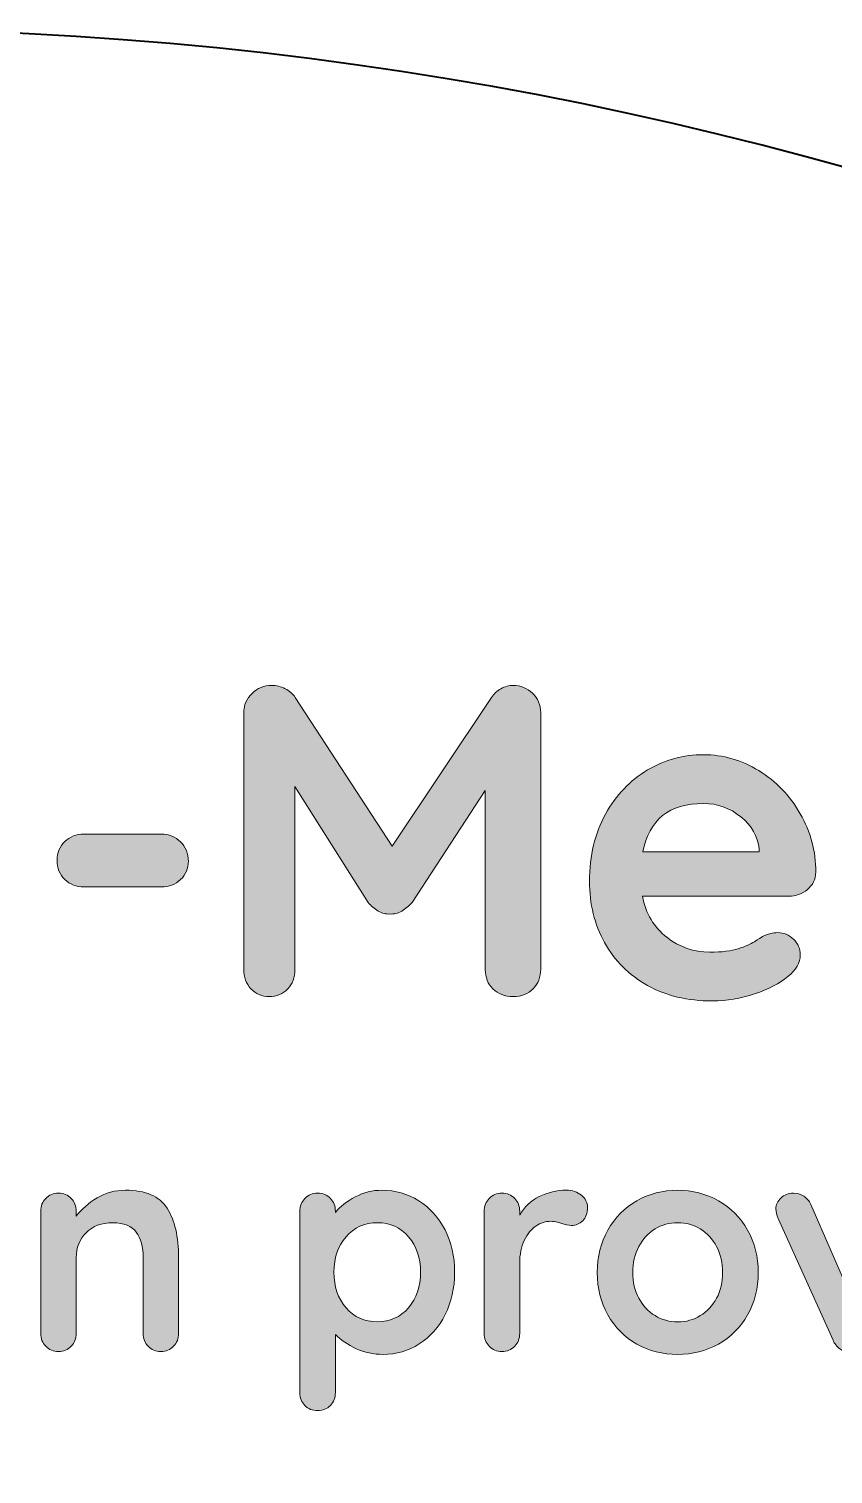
# Model space of a CAD drawing. Header units: inches. Extents: x 8 to 202, y -198 to -4.
# Drawn here: x 109.77 to 130.87, y -42.03 to -4.12 of the extents above; entities that cross this region are included whole.
import ezdxf

# ---------------------------------------------------------------- set-up
doc = ezdxf.new("R2010")
doc.units = ezdxf.units.IN
doc.header["$MEASUREMENT"] = 0
doc.layers.add('Layer 1', color=7, linetype='Continuous')
doc.layers.add('Layer 2', color=7, linetype='Continuous')

# ---------------------------------------------------------------- blocks, each defined once
blk = doc.blocks.new('block 6')
at = {"layer": 'Layer 2', "true_color": 0xffffff}
h = blk.add_hatch(color=7, dxfattribs=at)
h.dxf.hatch_style = 2
edge = h.paths.add_edge_path()
edge.add_spline(control_points=[(122.985, -21.546), (123.128, -21.682), (123.2, -21.851), (123.2, -22.052), (123.2, -22.052), (123.2, -28.793), (123.2, -28.793), (123.2, -28.995), (123.134, -29.164), (123.002, -29.299), (122.87, -29.435), (122.695, -29.503), (122.478, -29.503), (122.261, -29.503), (122.084, -29.437), (121.948, -29.305), (121.813, -29.173), (121.745, -29.002), (121.745, -28.793), (121.745, -28.793), (121.745, -24.101), (121.745, -24.101), (121.745, -24.101), (119.824, -27.035), (119.824, -27.035), (119.746, -27.128), (119.657, -27.204), (119.556, -27.262), (119.455, -27.32), (119.35, -27.345), (119.242, -27.338), (119.141, -27.345), (119.04, -27.32), (118.939, -27.262), (118.838, -27.204), (118.749, -27.128), (118.671, -27.035), (118.671, -27.035), (116.75, -23.996), (116.75, -23.996), (116.75, -23.996), (116.75, -28.793), (116.75, -28.793), (116.75, -29.002), (116.688, -29.173), (116.564, -29.305), (116.44, -29.437), (116.277, -29.503), (116.075, -29.503), (115.881, -29.503), (115.722, -29.435), (115.598, -29.299), (115.474, -29.164), (115.412, -28.995), (115.412, -28.793), (115.412, -28.793), (115.412, -22.052), (115.412, -22.052), (115.412, -21.858), (115.483, -21.691), (115.627, -21.552), (115.771, -21.412), (115.943, -21.342), (116.145, -21.342), (116.261, -21.342), (116.378, -21.371), (116.494, -21.429), (116.611, -21.488), (116.7, -21.563), (116.762, -21.656), (116.762, -21.656), (119.3, -25.556), (119.3, -25.556), (119.3, -25.556), (121.908, -21.656), (121.908, -21.656), (121.97, -21.563), (122.053, -21.488), (122.158, -21.429), (122.263, -21.371), (122.369, -21.342), (122.478, -21.342), (122.672, -21.342), (122.841, -21.41), (122.985, -21.546)], knot_values=[0, 0, 0, 0, 1, 1, 1, 2, 2, 2, 3, 3, 3, 4, 4, 4, 5, 5, 5, 6, 6, 6, 7, 7, 7, 8, 8, 8, 9, 9, 9, 10, 10, 10, 11, 11, 11, 12, 12, 12, 13, 13, 13, 14, 14, 14, 15, 15, 15, 16, 16, 16, 17, 17, 17, 18, 18, 18, 19, 19, 19, 20, 20, 20, 21, 21, 21, 22, 22, 22, 23, 23, 23, 24, 24, 24, 25, 25, 25, 26, 26, 26, 27, 27, 27, 28, 28, 28, 28], degree=3, periodic=1)
h = blk.add_hatch(color=7, dxfattribs=at)
h.dxf.hatch_style = 2
edge = h.paths.add_edge_path()
edge.add_spline(control_points=[(130.196, -26.697), (130.057, -26.814), (129.894, -26.872), (129.708, -26.872), (129.708, -26.872), (125.866, -26.872), (125.866, -26.872), (125.959, -27.33), (126.172, -27.689), (126.506, -27.949), (126.84, -28.209), (127.216, -28.339), (127.635, -28.339), (127.953, -28.339), (128.202, -28.31), (128.38, -28.252), (128.559, -28.193), (128.7, -28.131), (128.805, -28.065), (128.91, -27.999), (128.982, -27.955), (129.021, -27.931), (129.16, -27.862), (129.292, -27.827), (129.416, -27.827), (129.579, -27.827), (129.719, -27.885), (129.835, -28.001), (129.952, -28.118), (130.01, -28.253), (130.01, -28.409), (130.01, -28.618), (129.901, -28.808), (129.684, -28.979), (129.467, -29.158), (129.176, -29.309), (128.811, -29.433), (128.446, -29.557), (128.078, -29.619), (127.705, -29.619), (127.053, -29.619), (126.484, -29.484), (126, -29.212), (125.514, -28.94), (125.14, -28.566), (124.876, -28.089), (124.612, -27.611), (124.48, -27.074), (124.48, -26.476), (124.48, -25.809), (124.62, -25.223), (124.899, -24.718), (125.179, -24.214), (125.547, -23.828), (126.005, -23.56), (126.463, -23.292), (126.952, -23.158), (127.472, -23.158), (127.984, -23.158), (128.468, -23.298), (128.922, -23.577), (129.376, -23.857), (129.738, -24.233), (130.01, -24.707), (130.282, -25.18), (130.418, -25.692), (130.418, -26.243), (130.41, -26.43), (130.336, -26.581), (130.196, -26.697)], knot_values=[0, 0, 0, 0, 1, 1, 1, 2, 2, 2, 3, 3, 3, 4, 4, 4, 5, 5, 5, 6, 6, 6, 7, 7, 7, 8, 8, 8, 9, 9, 9, 10, 10, 10, 11, 11, 11, 12, 12, 12, 13, 13, 13, 14, 14, 14, 15, 15, 15, 16, 16, 16, 17, 17, 17, 18, 18, 18, 19, 19, 19, 20, 20, 20, 21, 21, 21, 22, 22, 22, 23, 23, 23, 23], degree=3, periodic=1)
edge = h.paths.add_edge_path()
edge.add_spline(control_points=[(125.877, -25.708), (125.877, -25.708), (128.928, -25.708), (128.928, -25.708), (128.928, -25.708), (128.928, -25.626), (128.928, -25.626), (128.896, -25.3), (128.737, -25.021), (128.45, -24.788), (128.163, -24.555), (127.837, -24.439), (127.472, -24.439), (126.572, -24.439), (126.04, -24.862), (125.877, -25.708)], knot_values=[0, 0, 0, 0, 1, 1, 1, 2, 2, 2, 3, 3, 3, 4, 4, 4, 5, 5, 5, 5], degree=3, periodic=1)
h = blk.add_hatch(color=7, dxfattribs=at)
h.dxf.hatch_style = 2
edge = h.paths.add_edge_path()
edge.add_spline(control_points=[(110.714, -26.43), (110.578, -26.298), (110.511, -26.131), (110.511, -25.929), (110.511, -25.735), (110.578, -25.572), (110.714, -25.44), (110.85, -25.308), (111.019, -25.242), (111.221, -25.242), (111.221, -25.242), (113.246, -25.242), (113.246, -25.242), (113.448, -25.242), (113.617, -25.31), (113.753, -25.446), (113.888, -25.582), (113.957, -25.751), (113.957, -25.952), (113.957, -26.146), (113.888, -26.307), (113.753, -26.435), (113.617, -26.563), (113.448, -26.627), (113.246, -26.627), (113.246, -26.627), (111.221, -26.627), (111.221, -26.627), (111.019, -26.627), (110.85, -26.562), (110.714, -26.43)], knot_values=[0, 0, 0, 0, 1, 1, 1, 2, 2, 2, 3, 3, 3, 4, 4, 4, 5, 5, 5, 6, 6, 6, 7, 7, 7, 8, 8, 8, 9, 9, 9, 10, 10, 10, 10], degree=3, periodic=1)
h = blk.add_hatch(color=7, dxfattribs=at)
h.dxf.hatch_style = 2
edge = h.paths.add_edge_path()
edge.add_spline(control_points=[(113.398, -35.056), (113.6, -35.369), (113.701, -35.802), (113.701, -36.356), (113.701, -36.356), (113.701, -38.343), (113.701, -38.343), (113.701, -38.477), (113.657, -38.59), (113.569, -38.68), (113.481, -38.771), (113.37, -38.816), (113.235, -38.816), (113.101, -38.816), (112.989, -38.771), (112.901, -38.68), (112.813, -38.59), (112.77, -38.477), (112.77, -38.343), (112.77, -38.343), (112.77, -36.356), (112.77, -36.356), (112.77, -36.072), (112.71, -35.848), (112.591, -35.685), (112.472, -35.522), (112.268, -35.44), (111.978, -35.44), (111.678, -35.44), (111.442, -35.527), (111.272, -35.7), (111.101, -35.874), (111.015, -36.092), (111.015, -36.356), (111.015, -36.356), (111.015, -38.343), (111.015, -38.343), (111.015, -38.477), (110.972, -38.59), (110.883, -38.68), (110.795, -38.771), (110.684, -38.816), (110.55, -38.816), (110.415, -38.816), (110.304, -38.771), (110.216, -38.68), (110.128, -38.59), (110.084, -38.477), (110.084, -38.343), (110.084, -38.343), (110.084, -35.137), (110.084, -35.137), (110.084, -35.003), (110.128, -34.89), (110.216, -34.8), (110.304, -34.709), (110.415, -34.664), (110.55, -34.664), (110.684, -34.664), (110.795, -34.709), (110.883, -34.8), (110.972, -34.89), (111.015, -35.003), (111.015, -35.137), (111.015, -35.137), (111.015, -35.269), (111.015, -35.269), (111.155, -35.083), (111.338, -34.923), (111.563, -34.788), (111.788, -34.654), (112.035, -34.586), (112.304, -34.586), (112.832, -34.586), (113.196, -34.743), (113.398, -35.056)], knot_values=[0, 0, 0, 0, 1, 1, 1, 2, 2, 2, 3, 3, 3, 4, 4, 4, 5, 5, 5, 6, 6, 6, 7, 7, 7, 8, 8, 8, 9, 9, 9, 10, 10, 10, 11, 11, 11, 12, 12, 12, 13, 13, 13, 14, 14, 14, 15, 15, 15, 16, 16, 16, 17, 17, 17, 18, 18, 18, 19, 19, 19, 20, 20, 20, 21, 21, 21, 22, 22, 22, 23, 23, 23, 24, 24, 24, 25, 25, 25, 25], degree=3, periodic=1)
h = blk.add_hatch(color=7, dxfattribs=at)
h.dxf.hatch_style = 2
edge = h.paths.add_edge_path()
edge.add_spline(control_points=[(120.003, -34.862), (120.293, -35.046), (120.521, -35.301), (120.69, -35.626), (120.858, -35.952), (120.942, -36.322), (120.942, -36.736), (120.942, -37.15), (120.859, -37.521), (120.694, -37.85), (120.528, -38.179), (120.302, -38.435), (120.015, -38.618), (119.727, -38.802), (119.41, -38.894), (119.064, -38.894), (118.815, -38.894), (118.581, -38.843), (118.361, -38.743), (118.141, -38.642), (117.959, -38.519), (117.814, -38.374), (117.814, -38.374), (117.814, -39.895), (117.814, -39.895), (117.814, -40.03), (117.77, -40.142), (117.682, -40.233), (117.594, -40.323), (117.483, -40.368), (117.349, -40.368), (117.214, -40.368), (117.103, -40.324), (117.015, -40.236), (116.927, -40.148), (116.883, -40.035), (116.883, -39.895), (116.883, -39.895), (116.883, -35.137), (116.883, -35.137), (116.883, -35.003), (116.927, -34.89), (117.015, -34.8), (117.103, -34.709), (117.214, -34.664), (117.349, -34.664), (117.483, -34.664), (117.594, -34.709), (117.682, -34.8), (117.77, -34.89), (117.814, -35.003), (117.814, -35.137), (117.814, -35.137), (117.814, -35.169), (117.814, -35.169), (117.938, -35.013), (118.112, -34.877), (118.334, -34.761), (118.557, -34.645), (118.789, -34.586), (119.033, -34.586), (119.39, -34.586), (119.713, -34.678), (120.003, -34.862)], knot_values=[0, 0, 0, 0, 1, 1, 1, 2, 2, 2, 3, 3, 3, 4, 4, 4, 5, 5, 5, 6, 6, 6, 7, 7, 7, 8, 8, 8, 9, 9, 9, 10, 10, 10, 11, 11, 11, 12, 12, 12, 13, 13, 13, 14, 14, 14, 15, 15, 15, 16, 16, 16, 17, 17, 17, 18, 18, 18, 19, 19, 19, 20, 20, 20, 21, 21, 21, 21], degree=3, periodic=1)
edge = h.paths.add_edge_path()
edge.add_spline(control_points=[(119.731, -37.668), (119.943, -37.419), (120.049, -37.109), (120.049, -36.736), (120.049, -36.364), (119.945, -36.055), (119.735, -35.809), (119.526, -35.563), (119.253, -35.44), (118.916, -35.44), (118.58, -35.44), (118.306, -35.563), (118.094, -35.809), (117.881, -36.055), (117.775, -36.364), (117.775, -36.736), (117.775, -37.109), (117.881, -37.419), (118.094, -37.668), (118.306, -37.916), (118.58, -38.04), (118.916, -38.04), (119.247, -38.04), (119.519, -37.916), (119.731, -37.668)], knot_values=[0, 0, 0, 0, 1, 1, 1, 2, 2, 2, 3, 3, 3, 4, 4, 4, 5, 5, 5, 6, 6, 6, 7, 7, 7, 8, 8, 8, 8], degree=3, periodic=1)
h = blk.add_hatch(color=7, dxfattribs=at)
h.dxf.hatch_style = 2
edge = h.paths.add_edge_path()
edge.add_spline(control_points=[(124.268, -34.718), (124.373, -34.806), (124.427, -34.91), (124.427, -35.029), (124.427, -35.189), (124.385, -35.309), (124.302, -35.39), (124.219, -35.47), (124.121, -35.51), (124.007, -35.51), (123.93, -35.51), (123.842, -35.492), (123.744, -35.456), (123.728, -35.451), (123.693, -35.44), (123.639, -35.425), (123.585, -35.409), (123.526, -35.401), (123.464, -35.401), (123.33, -35.401), (123.2, -35.443), (123.076, -35.525), (122.952, -35.608), (122.85, -35.734), (122.77, -35.902), (122.689, -36.07), (122.649, -36.271), (122.649, -36.503), (122.649, -36.503), (122.649, -38.343), (122.649, -38.343), (122.649, -38.477), (122.605, -38.59), (122.517, -38.68), (122.429, -38.771), (122.318, -38.816), (122.184, -38.816), (122.049, -38.816), (121.938, -38.771), (121.85, -38.68), (121.762, -38.59), (121.718, -38.477), (121.718, -38.343), (121.718, -38.343), (121.718, -35.137), (121.718, -35.137), (121.718, -35.003), (121.762, -34.89), (121.85, -34.8), (121.938, -34.709), (122.049, -34.664), (122.184, -34.664), (122.318, -34.664), (122.429, -34.709), (122.517, -34.8), (122.605, -34.89), (122.649, -35.003), (122.649, -35.137), (122.649, -35.137), (122.649, -35.238), (122.649, -35.238), (122.768, -35.026), (122.939, -34.865), (123.161, -34.753), (123.384, -34.642), (123.622, -34.586), (123.875, -34.586), (124.031, -34.586), (124.161, -34.63), (124.268, -34.718)], knot_values=[0, 0, 0, 0, 1, 1, 1, 2, 2, 2, 3, 3, 3, 4, 4, 4, 5, 5, 5, 6, 6, 6, 7, 7, 7, 8, 8, 8, 9, 9, 9, 10, 10, 10, 11, 11, 11, 12, 12, 12, 13, 13, 13, 14, 14, 14, 15, 15, 15, 16, 16, 16, 17, 17, 17, 18, 18, 18, 19, 19, 19, 20, 20, 20, 21, 21, 21, 22, 22, 22, 23, 23, 23, 23], degree=3, periodic=1)
h = blk.add_hatch(color=7, dxfattribs=at)
h.dxf.hatch_style = 2
edge = h.paths.add_edge_path()
edge.add_spline(control_points=[(128.625, -37.858), (128.439, -38.186), (128.184, -38.441), (127.861, -38.622), (127.537, -38.803), (127.182, -38.894), (126.794, -38.894), (126.4, -38.894), (126.043, -38.803), (125.723, -38.622), (125.402, -38.441), (125.148, -38.186), (124.962, -37.858), (124.776, -37.529), (124.683, -37.158), (124.683, -36.744), (124.683, -36.33), (124.776, -35.959), (124.962, -35.63), (125.148, -35.302), (125.402, -35.046), (125.723, -34.862), (126.043, -34.678), (126.4, -34.586), (126.794, -34.586), (127.182, -34.586), (127.537, -34.678), (127.861, -34.862), (128.184, -35.046), (128.439, -35.302), (128.625, -35.63), (128.812, -35.959), (128.905, -36.33), (128.905, -36.744), (128.905, -37.158), (128.812, -37.529), (128.625, -37.858)], knot_values=[0, 0, 0, 0, 1, 1, 1, 2, 2, 2, 3, 3, 3, 4, 4, 4, 5, 5, 5, 6, 6, 6, 7, 7, 7, 8, 8, 8, 9, 9, 9, 10, 10, 10, 11, 11, 11, 12, 12, 12, 12], degree=3, periodic=1)
edge = h.paths.add_edge_path()
edge.add_spline(control_points=[(127.814, -36.065), (127.708, -35.866), (127.566, -35.712), (127.387, -35.603), (127.209, -35.494), (127.011, -35.44), (126.794, -35.44), (126.576, -35.44), (126.379, -35.494), (126.2, -35.603), (126.021, -35.712), (125.879, -35.866), (125.773, -36.065), (125.667, -36.264), (125.614, -36.491), (125.614, -36.744), (125.614, -36.998), (125.667, -37.223), (125.773, -37.419), (125.879, -37.616), (126.021, -37.768), (126.2, -37.877), (126.379, -37.986), (126.576, -38.04), (126.794, -38.04), (127.011, -38.04), (127.209, -37.986), (127.387, -37.877), (127.566, -37.768), (127.708, -37.616), (127.814, -37.419), (127.92, -37.223), (127.973, -36.998), (127.973, -36.744), (127.973, -36.491), (127.92, -36.264), (127.814, -36.065)], knot_values=[0, 0, 0, 0, 1, 1, 1, 2, 2, 2, 3, 3, 3, 4, 4, 4, 5, 5, 5, 6, 6, 6, 7, 7, 7, 8, 8, 8, 9, 9, 9, 10, 10, 10, 11, 11, 11, 12, 12, 12, 12], degree=3, periodic=1)
h = blk.add_hatch(color=7, dxfattribs=at)
h.dxf.hatch_style = 2
edge = h.paths.add_edge_path()
edge.add_spline(control_points=[(133.142, -34.792), (133.225, -34.872), (133.266, -34.972), (133.266, -35.091), (133.266, -35.153), (133.246, -35.231), (133.204, -35.324), (133.204, -35.324), (131.753, -38.521), (131.753, -38.521), (131.717, -38.609), (131.664, -38.679), (131.594, -38.731), (131.524, -38.783), (131.445, -38.811), (131.357, -38.816), (131.357, -38.816), (131.287, -38.824), (131.287, -38.824), (131.199, -38.824), (131.118, -38.797), (131.043, -38.743), (130.968, -38.688), (130.91, -38.615), (130.868, -38.521), (130.868, -38.521), (129.425, -35.324), (129.425, -35.324), (129.388, -35.241), (129.37, -35.158), (129.37, -35.075), (129.37, -34.972), (129.414, -34.877), (129.502, -34.792), (129.59, -34.707), (129.699, -34.664), (129.828, -34.664), (129.926, -34.664), (130.017, -34.69), (130.1, -34.742), (130.183, -34.793), (130.245, -34.866), (130.286, -34.959), (130.286, -34.959), (131.357, -37.411), (131.357, -37.411), (131.357, -37.411), (132.421, -34.967), (132.421, -34.967), (132.462, -34.869), (132.519, -34.793), (132.591, -34.742), (132.664, -34.69), (132.744, -34.667), (132.832, -34.672), (132.956, -34.672), (133.059, -34.712), (133.142, -34.792)], knot_values=[0, 0, 0, 0, 1, 1, 1, 2, 2, 2, 3, 3, 3, 4, 4, 4, 5, 5, 5, 6, 6, 6, 7, 7, 7, 8, 8, 8, 9, 9, 9, 10, 10, 10, 11, 11, 11, 12, 12, 12, 13, 13, 13, 14, 14, 14, 15, 15, 15, 16, 16, 16, 17, 17, 17, 18, 18, 18, 19, 19, 19, 19], degree=3, periodic=1)
at = {"layer": 'Layer 2', "lineweight": 0}
for points, knots in [([(122.985, -21.546), (123.128, -21.682), (123.2, -21.851), (123.2, -22.052), (123.2, -22.052), (123.2, -28.793), (123.2, -28.793), (123.2, -28.995), (123.134, -29.164), (123.002, -29.299), (122.87, -29.435), (122.695, -29.503), (122.478, -29.503), (122.261, -29.503), (122.084, -29.437), (121.948, -29.305), (121.813, -29.173), (121.745, -29.002), (121.745, -28.793), (121.745, -28.793), (121.745, -24.101), (121.745, -24.101), (121.745, -24.101), (119.824, -27.035), (119.824, -27.035), (119.746, -27.128), (119.657, -27.204), (119.556, -27.262), (119.455, -27.32), (119.35, -27.345), (119.242, -27.338), (119.141, -27.345), (119.04, -27.32), (118.939, -27.262), (118.838, -27.204), (118.749, -27.128), (118.671, -27.035), (118.671, -27.035), (116.75, -23.996), (116.75, -23.996), (116.75, -23.996), (116.75, -28.793), (116.75, -28.793), (116.75, -29.002), (116.688, -29.173), (116.564, -29.305), (116.44, -29.437), (116.277, -29.503), (116.075, -29.503), (115.881, -29.503), (115.722, -29.435), (115.598, -29.299), (115.474, -29.164), (115.412, -28.995), (115.412, -28.793), (115.412, -28.793), (115.412, -22.052), (115.412, -22.052), (115.412, -21.858), (115.483, -21.691), (115.627, -21.552), (115.771, -21.412), (115.943, -21.342), (116.145, -21.342), (116.261, -21.342), (116.378, -21.371), (116.494, -21.429), (116.611, -21.488), (116.7, -21.563), (116.762, -21.656), (116.762, -21.656), (119.3, -25.556), (119.3, -25.556), (119.3, -25.556), (121.908, -21.656), (121.908, -21.656), (121.97, -21.563), (122.053, -21.488), (122.158, -21.429), (122.263, -21.371), (122.369, -21.342), (122.478, -21.342), (122.672, -21.342), (122.841, -21.41), (122.985, -21.546)], [0, 0, 0, 0, 1, 1, 1, 2, 2, 2, 3, 3, 3, 4, 4, 4, 5, 5, 5, 6, 6, 6, 7, 7, 7, 8, 8, 8, 9, 9, 9, 10, 10, 10, 11, 11, 11, 12, 12, 12, 13, 13, 13, 14, 14, 14, 15, 15, 15, 16, 16, 16, 17, 17, 17, 18, 18, 18, 19, 19, 19, 20, 20, 20, 21, 21, 21, 22, 22, 22, 23, 23, 23, 24, 24, 24, 25, 25, 25, 26, 26, 26, 27, 27, 27, 28, 28, 28, 28]), ([(130.196, -26.697), (130.057, -26.814), (129.894, -26.872), (129.708, -26.872), (129.708, -26.872), (125.866, -26.872), (125.866, -26.872), (125.959, -27.33), (126.172, -27.689), (126.506, -27.949), (126.84, -28.209), (127.216, -28.339), (127.635, -28.339), (127.953, -28.339), (128.202, -28.31), (128.38, -28.252), (128.559, -28.193), (128.7, -28.131), (128.805, -28.065), (128.91, -27.999), (128.982, -27.955), (129.021, -27.931), (129.16, -27.862), (129.292, -27.827), (129.416, -27.827), (129.579, -27.827), (129.719, -27.885), (129.835, -28.001), (129.952, -28.118), (130.01, -28.253), (130.01, -28.409), (130.01, -28.618), (129.901, -28.808), (129.684, -28.979), (129.467, -29.158), (129.176, -29.309), (128.811, -29.433), (128.446, -29.557), (128.078, -29.619), (127.705, -29.619), (127.053, -29.619), (126.484, -29.484), (126, -29.212), (125.514, -28.94), (125.14, -28.566), (124.876, -28.089), (124.612, -27.611), (124.48, -27.074), (124.48, -26.476), (124.48, -25.809), (124.62, -25.223), (124.899, -24.718), (125.179, -24.214), (125.547, -23.828), (126.005, -23.56), (126.463, -23.292), (126.952, -23.158), (127.472, -23.158), (127.984, -23.158), (128.468, -23.298), (128.922, -23.577), (129.376, -23.857), (129.738, -24.233), (130.01, -24.707), (130.282, -25.18), (130.418, -25.692), (130.418, -26.243), (130.41, -26.43), (130.336, -26.581), (130.196, -26.697)], [0, 0, 0, 0, 1, 1, 1, 2, 2, 2, 3, 3, 3, 4, 4, 4, 5, 5, 5, 6, 6, 6, 7, 7, 7, 8, 8, 8, 9, 9, 9, 10, 10, 10, 11, 11, 11, 12, 12, 12, 13, 13, 13, 14, 14, 14, 15, 15, 15, 16, 16, 16, 17, 17, 17, 18, 18, 18, 19, 19, 19, 20, 20, 20, 21, 21, 21, 22, 22, 22, 23, 23, 23, 23]), ([(125.877, -25.708), (125.877, -25.708), (128.928, -25.708), (128.928, -25.708), (128.928, -25.708), (128.928, -25.626), (128.928, -25.626), (128.896, -25.3), (128.737, -25.021), (128.45, -24.788), (128.163, -24.555), (127.837, -24.439), (127.472, -24.439), (126.572, -24.439), (126.04, -24.862), (125.877, -25.708)], [0, 0, 0, 0, 1, 1, 1, 2, 2, 2, 3, 3, 3, 4, 4, 4, 5, 5, 5, 5]), ([(110.714, -26.43), (110.578, -26.298), (110.511, -26.131), (110.511, -25.929), (110.511, -25.735), (110.578, -25.572), (110.714, -25.44), (110.85, -25.308), (111.019, -25.242), (111.221, -25.242), (111.221, -25.242), (113.246, -25.242), (113.246, -25.242), (113.448, -25.242), (113.617, -25.31), (113.753, -25.446), (113.888, -25.582), (113.957, -25.751), (113.957, -25.952), (113.957, -26.146), (113.888, -26.307), (113.753, -26.435), (113.617, -26.563), (113.448, -26.627), (113.246, -26.627), (113.246, -26.627), (111.221, -26.627), (111.221, -26.627), (111.019, -26.627), (110.85, -26.562), (110.714, -26.43)], [0, 0, 0, 0, 1, 1, 1, 2, 2, 2, 3, 3, 3, 4, 4, 4, 5, 5, 5, 6, 6, 6, 7, 7, 7, 8, 8, 8, 9, 9, 9, 10, 10, 10, 10]), ([(113.398, -35.056), (113.6, -35.369), (113.701, -35.802), (113.701, -36.356), (113.701, -36.356), (113.701, -38.343), (113.701, -38.343), (113.701, -38.477), (113.657, -38.59), (113.569, -38.68), (113.481, -38.771), (113.37, -38.816), (113.235, -38.816), (113.101, -38.816), (112.989, -38.771), (112.901, -38.68), (112.813, -38.59), (112.77, -38.477), (112.77, -38.343), (112.77, -38.343), (112.77, -36.356), (112.77, -36.356), (112.77, -36.072), (112.71, -35.848), (112.591, -35.685), (112.472, -35.522), (112.268, -35.44), (111.978, -35.44), (111.678, -35.44), (111.442, -35.527), (111.272, -35.7), (111.101, -35.874), (111.015, -36.092), (111.015, -36.356), (111.015, -36.356), (111.015, -38.343), (111.015, -38.343), (111.015, -38.477), (110.972, -38.59), (110.883, -38.68), (110.795, -38.771), (110.684, -38.816), (110.55, -38.816), (110.415, -38.816), (110.304, -38.771), (110.216, -38.68), (110.128, -38.59), (110.084, -38.477), (110.084, -38.343), (110.084, -38.343), (110.084, -35.137), (110.084, -35.137), (110.084, -35.003), (110.128, -34.89), (110.216, -34.8), (110.304, -34.709), (110.415, -34.664), (110.55, -34.664), (110.684, -34.664), (110.795, -34.709), (110.883, -34.8), (110.972, -34.89), (111.015, -35.003), (111.015, -35.137), (111.015, -35.137), (111.015, -35.269), (111.015, -35.269), (111.155, -35.083), (111.338, -34.923), (111.563, -34.788), (111.788, -34.654), (112.035, -34.586), (112.304, -34.586), (112.832, -34.586), (113.196, -34.743), (113.398, -35.056)], [0, 0, 0, 0, 1, 1, 1, 2, 2, 2, 3, 3, 3, 4, 4, 4, 5, 5, 5, 6, 6, 6, 7, 7, 7, 8, 8, 8, 9, 9, 9, 10, 10, 10, 11, 11, 11, 12, 12, 12, 13, 13, 13, 14, 14, 14, 15, 15, 15, 16, 16, 16, 17, 17, 17, 18, 18, 18, 19, 19, 19, 20, 20, 20, 21, 21, 21, 22, 22, 22, 23, 23, 23, 24, 24, 24, 25, 25, 25, 25]), ([(120.003, -34.862), (120.293, -35.046), (120.521, -35.301), (120.69, -35.626), (120.858, -35.952), (120.942, -36.322), (120.942, -36.736), (120.942, -37.15), (120.859, -37.521), (120.694, -37.85), (120.528, -38.179), (120.302, -38.435), (120.015, -38.618), (119.727, -38.802), (119.41, -38.894), (119.064, -38.894), (118.815, -38.894), (118.581, -38.843), (118.361, -38.743), (118.141, -38.642), (117.959, -38.519), (117.814, -38.374), (117.814, -38.374), (117.814, -39.895), (117.814, -39.895), (117.814, -40.03), (117.77, -40.142), (117.682, -40.233), (117.594, -40.323), (117.483, -40.368), (117.349, -40.368), (117.214, -40.368), (117.103, -40.324), (117.015, -40.236), (116.927, -40.148), (116.883, -40.035), (116.883, -39.895), (116.883, -39.895), (116.883, -35.137), (116.883, -35.137), (116.883, -35.003), (116.927, -34.89), (117.015, -34.8), (117.103, -34.709), (117.214, -34.664), (117.349, -34.664), (117.483, -34.664), (117.594, -34.709), (117.682, -34.8), (117.77, -34.89), (117.814, -35.003), (117.814, -35.137), (117.814, -35.137), (117.814, -35.169), (117.814, -35.169), (117.938, -35.013), (118.112, -34.877), (118.334, -34.761), (118.557, -34.645), (118.789, -34.586), (119.033, -34.586), (119.39, -34.586), (119.713, -34.678), (120.003, -34.862)], [0, 0, 0, 0, 1, 1, 1, 2, 2, 2, 3, 3, 3, 4, 4, 4, 5, 5, 5, 6, 6, 6, 7, 7, 7, 8, 8, 8, 9, 9, 9, 10, 10, 10, 11, 11, 11, 12, 12, 12, 13, 13, 13, 14, 14, 14, 15, 15, 15, 16, 16, 16, 17, 17, 17, 18, 18, 18, 19, 19, 19, 20, 20, 20, 21, 21, 21, 21]), ([(124.268, -34.718), (124.373, -34.806), (124.427, -34.91), (124.427, -35.029), (124.427, -35.189), (124.385, -35.309), (124.302, -35.39), (124.219, -35.47), (124.121, -35.51), (124.007, -35.51), (123.93, -35.51), (123.842, -35.492), (123.744, -35.456), (123.728, -35.451), (123.693, -35.44), (123.639, -35.425), (123.585, -35.409), (123.526, -35.401), (123.464, -35.401), (123.33, -35.401), (123.2, -35.443), (123.076, -35.525), (122.952, -35.608), (122.85, -35.734), (122.77, -35.902), (122.689, -36.07), (122.649, -36.271), (122.649, -36.503), (122.649, -36.503), (122.649, -38.343), (122.649, -38.343), (122.649, -38.477), (122.605, -38.59), (122.517, -38.68), (122.429, -38.771), (122.318, -38.816), (122.184, -38.816), (122.049, -38.816), (121.938, -38.771), (121.85, -38.68), (121.762, -38.59), (121.718, -38.477), (121.718, -38.343), (121.718, -38.343), (121.718, -35.137), (121.718, -35.137), (121.718, -35.003), (121.762, -34.89), (121.85, -34.8), (121.938, -34.709), (122.049, -34.664), (122.184, -34.664), (122.318, -34.664), (122.429, -34.709), (122.517, -34.8), (122.605, -34.89), (122.649, -35.003), (122.649, -35.137), (122.649, -35.137), (122.649, -35.238), (122.649, -35.238), (122.768, -35.026), (122.939, -34.865), (123.161, -34.753), (123.384, -34.642), (123.622, -34.586), (123.875, -34.586), (124.031, -34.586), (124.161, -34.63), (124.268, -34.718)], [0, 0, 0, 0, 1, 1, 1, 2, 2, 2, 3, 3, 3, 4, 4, 4, 5, 5, 5, 6, 6, 6, 7, 7, 7, 8, 8, 8, 9, 9, 9, 10, 10, 10, 11, 11, 11, 12, 12, 12, 13, 13, 13, 14, 14, 14, 15, 15, 15, 16, 16, 16, 17, 17, 17, 18, 18, 18, 19, 19, 19, 20, 20, 20, 21, 21, 21, 22, 22, 22, 23, 23, 23, 23]), ([(128.625, -37.858), (128.439, -38.186), (128.184, -38.441), (127.861, -38.622), (127.537, -38.803), (127.182, -38.894), (126.794, -38.894), (126.4, -38.894), (126.043, -38.803), (125.723, -38.622), (125.402, -38.441), (125.148, -38.186), (124.962, -37.858), (124.776, -37.529), (124.683, -37.158), (124.683, -36.744), (124.683, -36.33), (124.776, -35.959), (124.962, -35.63), (125.148, -35.302), (125.402, -35.046), (125.723, -34.862), (126.043, -34.678), (126.4, -34.586), (126.794, -34.586), (127.182, -34.586), (127.537, -34.678), (127.861, -34.862), (128.184, -35.046), (128.439, -35.302), (128.625, -35.63), (128.812, -35.959), (128.905, -36.33), (128.905, -36.744), (128.905, -37.158), (128.812, -37.529), (128.625, -37.858)], [0, 0, 0, 0, 1, 1, 1, 2, 2, 2, 3, 3, 3, 4, 4, 4, 5, 5, 5, 6, 6, 6, 7, 7, 7, 8, 8, 8, 9, 9, 9, 10, 10, 10, 11, 11, 11, 12, 12, 12, 12]), ([(133.142, -34.792), (133.225, -34.872), (133.266, -34.972), (133.266, -35.091), (133.266, -35.153), (133.246, -35.231), (133.204, -35.324), (133.204, -35.324), (131.753, -38.521), (131.753, -38.521), (131.717, -38.609), (131.664, -38.679), (131.594, -38.731), (131.524, -38.783), (131.445, -38.811), (131.357, -38.816), (131.357, -38.816), (131.287, -38.824), (131.287, -38.824), (131.199, -38.824), (131.118, -38.797), (131.043, -38.743), (130.968, -38.688), (130.91, -38.615), (130.868, -38.521), (130.868, -38.521), (129.425, -35.324), (129.425, -35.324), (129.388, -35.241), (129.37, -35.158), (129.37, -35.075), (129.37, -34.972), (129.414, -34.877), (129.502, -34.792), (129.59, -34.707), (129.699, -34.664), (129.828, -34.664), (129.926, -34.664), (130.017, -34.69), (130.1, -34.742), (130.183, -34.793), (130.245, -34.866), (130.286, -34.959), (130.286, -34.959), (131.357, -37.411), (131.357, -37.411), (131.357, -37.411), (132.421, -34.967), (132.421, -34.967), (132.462, -34.869), (132.519, -34.793), (132.591, -34.742), (132.664, -34.69), (132.744, -34.667), (132.832, -34.672), (132.956, -34.672), (133.059, -34.712), (133.142, -34.792)], [0, 0, 0, 0, 1, 1, 1, 2, 2, 2, 3, 3, 3, 4, 4, 4, 5, 5, 5, 6, 6, 6, 7, 7, 7, 8, 8, 8, 9, 9, 9, 10, 10, 10, 11, 11, 11, 12, 12, 12, 13, 13, 13, 14, 14, 14, 15, 15, 15, 16, 16, 16, 17, 17, 17, 18, 18, 18, 19, 19, 19, 19]), ([(119.731, -37.668), (119.943, -37.419), (120.049, -37.109), (120.049, -36.736), (120.049, -36.364), (119.945, -36.055), (119.735, -35.809), (119.526, -35.563), (119.253, -35.44), (118.916, -35.44), (118.58, -35.44), (118.306, -35.563), (118.094, -35.809), (117.881, -36.055), (117.775, -36.364), (117.775, -36.736), (117.775, -37.109), (117.881, -37.419), (118.094, -37.668), (118.306, -37.916), (118.58, -38.04), (118.916, -38.04), (119.247, -38.04), (119.519, -37.916), (119.731, -37.668)], [0, 0, 0, 0, 1, 1, 1, 2, 2, 2, 3, 3, 3, 4, 4, 4, 5, 5, 5, 6, 6, 6, 7, 7, 7, 8, 8, 8, 8]), ([(127.814, -36.065), (127.708, -35.866), (127.566, -35.712), (127.387, -35.603), (127.209, -35.494), (127.011, -35.44), (126.794, -35.44), (126.576, -35.44), (126.379, -35.494), (126.2, -35.603), (126.021, -35.712), (125.879, -35.866), (125.773, -36.065), (125.667, -36.264), (125.614, -36.491), (125.614, -36.744), (125.614, -36.998), (125.667, -37.223), (125.773, -37.419), (125.879, -37.616), (126.021, -37.768), (126.2, -37.877), (126.379, -37.986), (126.576, -38.04), (126.794, -38.04), (127.011, -38.04), (127.209, -37.986), (127.387, -37.877), (127.566, -37.768), (127.708, -37.616), (127.814, -37.419), (127.92, -37.223), (127.973, -36.998), (127.973, -36.744), (127.973, -36.491), (127.92, -36.264), (127.814, -36.065)], [0, 0, 0, 0, 1, 1, 1, 2, 2, 2, 3, 3, 3, 4, 4, 4, 5, 5, 5, 6, 6, 6, 7, 7, 7, 8, 8, 8, 9, 9, 9, 10, 10, 10, 11, 11, 11, 12, 12, 12, 12])]:
    blk.add_open_spline(points, degree=3, knots=knots, dxfattribs=at)

msp = doc.modelspace()

# ---------------------------------------------------------------- linework, layer by layer
at = {"layer": 'Layer 1', "color": 250, "lineweight": 40, "true_color": 0x231f20}
msp.add_open_spline([(201.669, -100.99), (201.669, -154.493), (158.297, -197.865), (104.795, -197.865), (51.292, -197.865), (7.92, -154.493), (7.92, -100.99), (7.92, -47.488), (51.292, -4.116), (104.795, -4.116), (158.297, -4.116), (201.669, -47.488), (201.669, -100.99)], degree=3, knots=[0, 0, 0, 0, 1, 1, 1, 2, 2, 2, 3, 3, 3, 4, 4, 4, 4], dxfattribs=at)

# ---------------------------------------------------------------- block references
at = {"layer": 'Layer 2'}
msp.add_blockref('block 6', (0, 0), dxfattribs=at)

doc.saveas('drawing.dxf')
